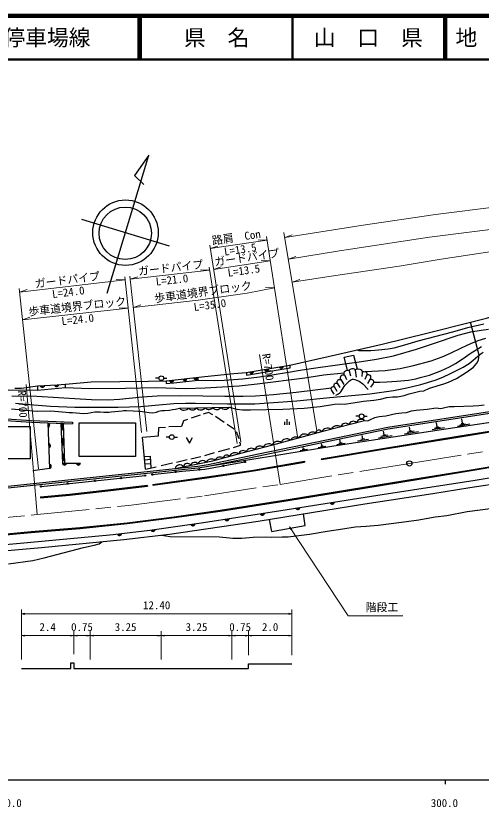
# Model space of a CAD drawing. Units: millimetres at full size, sheet at 1:1000, with parts at other scales. Extents: x 40000 to 680000, y 20000 to 380000.
# Drawn here: x 269604 to 376270, y 198715 to 380000 of the extents above; entities that cross this region are included whole.
import ezdxf
from ezdxf.enums import TextEntityAlignment as Align

# ---------------------------------------------------------------- set-up
doc = ezdxf.new("R2010")
doc.units = ezdxf.units.MM
doc.header["$LTSCALE"] = 1000
doc.linetypes.add('CHAIN', pattern=[18.5, 12, -1.5, 3.5, -1.5])
for name, color, linetype, lineweight in [('M-BGD', 7, 'Continuous', 25), ('M-BMK', 2, 'CHAIN', 13), ('M-BMK-SRVR', 3, 'Continuous', 25), ('M-STR-HTXT', 7, 'Continuous', 13), ('M-STR-STRC', 7, 'Continuous', 25), ('M-TTL', 2, 'Continuous', 140), ('M-TTL-BAND', 7, 'Continuous', 25), ('M-TTL-LINE', 7, 'Continuous', 50)]:
    doc.layers.add(name, color=color, linetype=linetype, lineweight=lineweight)
doc.layers.add('M-TTL-TXT', color=7, linetype='Continuous')
doc.styles.add('ＭＳ ゴシック', font='')
doc.styles.get('ＭＳ ゴシック').set_extended_font_data('MS Gothic')

# ---------------------------------------------------------------- blocks, each defined once
blk = doc.blocks.new('open_arrow')
at = {"color": 0, "linetype": 'Continuous', "lineweight": -2}
blk.add_lwpolyline([(7.5, 1.25), (0, 0), (7.5, -1.25)], dxfattribs=at)

msp = doc.modelspace()

# ---------------------------------------------------------------- hatches: boundary and pattern name
at = {"layer": 'M-BGD'}
for points in [[(326573, 299002, 0.82183), (327549, 299171)], [(329963, 299589, 0.82183), (330939, 299758)], [(323160, 298411, 0.82183), (324136, 298580)], [(278445, 295444, 0.82183), (279434, 295511)], [(304791, 296447, 0.82183), (305776, 296557)], [(307898, 296792, 0.82183), (308883, 296901)], [(310361, 297065, 0.82183), (311346, 297174)], [(275206, 295277, 0.82183), (276195, 295328)], [(276989, 285705, 0.82183), (276952, 286695)], [(280432, 286623), (279932, 286605), (279988, 285106), (280487, 285124)], [(280562, 283126), (280062, 283107), (280118, 281608), (280618, 281627)], [(277159, 281056, 0.82183), (277123, 282046)], [(280693, 279628), (280193, 279610), (280249, 278111), (280749, 278129)], [(280272, 277501, 0.82183), (281262, 277501)], [(283452, 277502, 0.82183), (284443, 277502)], [(277334, 276287, 0.82183), (277297, 277277)], [(341666, 268457, 0.82183), (342645, 268609)], [(333791, 267227, 0.82183), (334770, 267380)], [(317535, 264675, 0.82183), (318513, 264829)], [(325632, 265948, 0.82183), (326611, 266102)], [(309707, 263500, 0.82183), (310688, 263636)], [(292878, 261283, 0.82183), (293862, 261405)], [(300573, 262239, 0.82183), (301554, 262374)]]:
    msp.add_hatch(color=256, dxfattribs=at).paths.add_polyline_path(points)

# ---------------------------------------------------------------- linework, layer by layer
for p, q in [((375783, 302263), (373820, 309801)), ((344924, 297720), (345411, 296696)), ((345975, 298665), (346320, 297523)), ((347381, 298824), (347595, 297258)), ((349002, 298321), (348921, 297353)), ((350060, 297751), (349584, 296653)), ((302402, 296979), (301652, 296979)), ((303502, 296979), (304252, 296979)), ((343244, 295854), (343852, 294839)), ((344071, 296658), (344754, 295522)), ((350777, 296713), (350215, 295768)), ((342590, 295049), (343214, 294000)), ((307157, 290092), (318524, 290329)), ((311853, 288544), (309773, 287851)), ((348300, 288252), (347550, 288252)), ((349400, 288252), (350150, 288252)), ((279930, 286643), (280272, 277501)), ((280432, 286623), (279932, 286605)), ((280432, 286623), (280772, 277501)), ((282610, 286939), (282594, 286539)), ((317321, 286873), (315339, 288188)), ((331282, 286293), (331282, 286989)), ((331816, 286293), (331816, 287621)), ((332349, 286293), (332349, 286989)), ((366155, 285847), (365997, 286855)), ((370827, 286027), (373675, 286507)), ((371386, 286330), (372669, 286570)), ((371646, 286598), (372278, 286707)), ((371962, 286653), (371804, 287661)), ((280487, 285124), (279988, 285106)), ((319685, 285317), (318029, 286392)), ((320774, 283111), (320194, 284709)), ((354013, 284033), (353859, 284882)), ((358703, 284267), (361876, 284796)), ((359272, 284602), (360892, 284896)), ((359673, 284882), (360316, 285003)), ((359995, 284943), (359841, 285792)), ((365020, 285222), (367868, 285701)), ((365579, 285525), (366862, 285765)), ((365840, 285792), (366471, 285902)), ((280562, 283126), (280062, 283107)), ((304799, 283491), (304049, 283491)), ((305899, 283491), (306649, 283491)), ((344008, 282197), (343850, 282908)), ((347930, 282618), (350439, 283036)), ((348664, 283026), (349547, 283184)), ((349105, 283105), (349026, 283871)), ((352721, 283357), (355894, 283885)), ((353290, 283691), (354910, 283986)), ((353691, 283972), (354334, 284093)), ((280618, 281627), (280118, 281608)), ((335548, 280719), (335445, 281141)), ((338910, 281131), (340639, 281452)), ((339495, 281399), (340080, 281515)), ((339788, 281457), (339696, 281958)), ((343202, 281804), (345060, 282141)), ((343645, 282121), (344372, 282273)), ((280693, 279628), (280193, 279610)), ((312933, 279295), (315139, 279958)), ((316069, 280200), (318627, 280895)), ((334786, 280394), (336462, 280735)), ((335241, 280648), (335855, 280790)), ((280749, 278129), (280249, 278111)), ((280272, 277501), (284443, 277502)), ((300455, 278334), (299126, 278219)), ((300516, 277405), (299206, 277291)), ((302905, 276977), (305491, 277583)), ((306413, 277780), (308909, 278359)), ((309720, 278520), (311982, 279047)), ((299305, 276158), (301754, 276699)), ((275377, 272208), (299251, 274671))]:
    msp.add_line(p, q, dxfattribs=at)
for points in [[(269364, 294680), (270500, 294692), (270942, 294737), (274587, 295245), (279043, 295475), (281835, 295732), (286858, 296117), (300016, 296332), (304060, 296367), (312934, 297350), (319591, 298079), (322411, 298282), (332373, 300007), (341189, 301981), (353571, 304794), (364156, 307383), (373812, 309799), (377477, 310754), (390624, 314686), (402612, 318412)], [(311382, 296557), (315173, 296426), (317367, 296510), (321637, 296855), (325475, 297329), (331173, 298210), (335210, 298934), (338913, 299464), (348831, 300834), (352252, 301333), (356184, 302130), (361482, 303655), (365339, 304908), (371019, 306817), (372481, 307224), (373908, 307602), (376261, 308021), (377979, 308237)], [(347693, 303458), (348216, 303312), (350981, 303322), (352755, 303450), (354932, 303749), (356334, 303967), (358780, 304593), (361862, 305544), (369794, 307643), (373246, 308576), (376904, 309428)], [(349654, 298488), (354229, 298773), (355975, 298966), (357709, 299240), (360765, 299879), (364774, 300962), (367353, 301889), (369223, 302685), (371749, 303944), (373910, 304973), (375610, 305623), (377373, 306157)], [(269552, 291255), (271180, 291121), (272788, 290941), (277566, 290551), (283115, 290347), (293073, 290327), (298296, 290491), (302380, 290851), (305810, 291161), (308495, 291284), (310771, 291243), (318126, 291103), (324386, 291079), (333995, 291839), (341615, 292536), (350744, 293388), (356168, 294151), (359203, 294756), (362470, 295556), (365748, 296563), (367493, 297223), (369270, 298049), (372133, 299548), (373512, 300378), (374415, 301093), (375525, 302060), (376251, 302631), (376706, 302920)], [(351591, 296083), (353027, 296085), (354650, 296133), (356947, 296291), (359640, 296556), (361285, 296870), (362296, 297112), (364408, 297710), (367017, 298655), (368997, 299578), (370414, 300361), (371931, 301340), (373966, 302791), (375093, 303521), (376308, 304217)], [(318524, 290329), (320263, 289871), (321597, 289776), (323388, 289738), (330775, 289883), (335675, 290136), (339381, 290511), (342628, 291010), (343938, 291095), (344898, 291058), (346916, 291329), (349315, 291697), (351702, 291968), (353183, 292201), (354649, 292527), (355944, 292723), (357062, 292723), (358592, 293056), (359730, 293370), (362201, 293997), (363142, 294075), (364437, 294702), (367696, 295704), (368755, 296096), (370599, 296880), (372050, 297841), (373154, 298511), (374527, 299511), (375292, 300432), (375625, 301099), (375763, 301824), (375783, 302263)], [(345652, 298825), (344897, 301792), (346972, 302260), (347880, 299103)], [(306114, 275895), (311415, 276430), (313731, 276837), (325312, 279231), (340878, 282458), (354957, 285383), (378232, 288956), (398322, 291835), (413221, 293539), (430810, 295096), (457682, 297345), (469295, 298315), (478460, 299010), (485069, 299414), (494939, 299788), (510691, 299815), (520053, 299532), (536138, 298628), (543486, 297701), (555991, 296177), (562984, 296115)], [(306116, 276298), (311360, 276827), (313656, 277230), (325231, 279623), (340796, 282850), (354886, 285777), (378173, 289351), (398271, 292231), (413180, 293937), (430776, 295494), (457649, 297744), (469264, 298713), (478433, 299409), (485050, 299814), (494931, 300188), (510697, 300215), (520070, 299932), (536174, 299027), (543535, 298098), (556017, 296577), (562987, 296515)], [(322453, 298289), (322453, 297708), (332501, 299371), (332499, 300035)], [(342604, 293321), (341942, 294358), (341916, 294636), (341967, 294866), (342043, 294983), (342181, 295044), (342355, 295085), (342590, 295049), (342574, 295303), (342597, 295467), (342676, 295670), (342742, 295786), (342827, 295836), (342930, 295862), (343067, 295878), (343244, 295854), (343229, 296028), (343281, 296269), (343392, 296488), (343526, 296625), (343667, 296662), (343834, 296688), (344071, 296658), (344053, 296804), (344015, 297139), (344071, 297403), (344205, 297623), (344380, 297735), (344593, 297757), (344924, 297720), (344853, 297873), (344833, 298195), (344944, 298493), (345151, 298707), (345360, 298785), (345556, 298827), (345748, 298823), (345911, 298744), (345975, 298665), (346005, 298854), (346160, 299016), (346435, 299155), (346718, 299204), (346937, 299200), (347121, 299144), (347257, 299050), (347381, 298824), (347466, 298959), (347680, 299084), (348080, 299121), (348419, 299061), (348728, 298884), (348917, 298696), (348968, 298599), (349002, 298321), (349080, 298460), (349263, 298545), (349481, 298538), (349827, 298437), (350045, 298209), (350087, 298090), (350095, 297945), (350060, 297751), (350169, 297808), (350414, 297808), (350710, 297698), (350862, 297470), (350878, 297242), (350870, 296959), (350824, 296798), (350777, 296713), (351043, 296740), (351262, 296698), (351478, 296528), (351593, 296255), (351589, 296013), (351493, 295801), (350877, 294932)], [(280957, 294859), (286475, 294644), (294781, 294679), (301670, 294836), (308498, 294660), (313027, 294758), (320821, 295240), (324922, 295712), (335835, 297069), (340231, 297748), (344833, 298195)], [(314179, 276930), (327551, 279022), (342505, 281461), (367140, 285246), (378945, 286993), (388719, 288436), (400721, 290118), (405581, 290697), (422595, 292169), (437171, 293545), (459182, 295355), (471005, 296210), (483072, 296974), (491362, 297270), (506692, 297451), (513479, 297338), (526100, 296749), (544519, 295319), (562812, 293827)], [(164456, 296178), (162328, 287464), (183859, 281268), (209774, 273838), (228313, 270733), (241674, 269768), (261193, 271599), (300361, 275683), (306116, 276298)], [(274610, 295246), (274610, 294278), (280957, 294859), (280958, 295651)], [(304060, 296367), (304060, 295773), (305793, 295896), (311382, 296557), (311382, 297178)], [(342940, 293111), (343597, 293411), (343858, 293603), (344096, 293880), (345030, 295320), (345609, 295913), (346071, 296345), (346318, 296522), (346603, 296699), (346781, 296768), (347027, 296761), (347305, 296699), (348299, 296314), (349109, 295705), (350396, 294397)], [(252681, 294828), (253043, 294575), (254465, 294210), (256879, 293924), (260493, 293880), (263326, 293996), (267968, 294312), (274610, 294278)], [(268680, 292927), (274416, 292859), (284374, 292242), (286942, 292116), (290841, 292034), (293371, 292155), (298575, 292680), (302005, 292942), (307402, 293038), (317523, 292864), (321702, 292890), (324552, 292971), (328699, 293258), (333851, 293777), (341951, 294794)], [(249751, 290113), (262219, 288711), (262445, 287616), (273178, 286905), (282594, 286539)], [(249796, 290510), (262552, 289076), (262775, 287995), (273199, 287305), (282610, 286939)], [(268607, 289969), (272080, 289669), (273539, 289498), (274542, 289462), (277638, 289477), (278482, 289418), (281161, 289211), (281838, 289142), (282632, 289106), (285144, 288893), (286104, 288976), (286862, 289142), (287715, 289260), (288265, 289288), (288901, 289288), (289745, 289184), (290181, 289174), (291025, 289203), (291451, 289260), (293971, 289537), (294362, 289566), (294781, 289575), (294962, 289575), (296470, 289478), (297760, 289431), (298143, 289407), (300135, 289137), (301013, 289055), (301858, 289221), (302320, 289458), (302675, 289533), (303073, 289565), (303697, 289565), (304798, 289645), (305536, 289778), (306238, 289886), (307157, 290092)], [(349527, 287296), (350291, 287220), (350924, 287528), (351914, 287998), (352871, 288177), (354445, 288355), (356689, 288863), (358068, 289026), (359156, 289155), (360275, 289496), (361379, 289674), (363862, 289869), (365928, 290162), (367032, 290065), (367973, 290259), (368946, 290503), (370066, 290503), (374447, 290650), (375719, 290744), (376946, 290919)], [(314726, 288572), (313736, 289096), (312532, 288756)], [(276950, 286759), (277334, 276287), (273495, 275787)], [(308977, 287551), (308048, 287204), (307594, 285918), (304712, 285855)], [(306116, 276298), (308997, 276909), (314756, 278054), (321523, 279891), (328540, 281747), (340561, 284988), (349527, 287296)], [(256086, 257875), (271458, 259303), (291941, 261167), (300313, 262203), (312611, 263901), (320480, 265138), (330357, 266691), (352563, 270158), (374892, 273665), (387217, 275651), (395593, 276867), (403957, 277960), (409457, 278691), (416723, 279492), (423944, 280214), (435958, 281130), (462062, 283039), (472292, 283832), (485071, 284645), (495424, 284904), (505180, 284895)], [(299305, 276158), (298670, 283468), (302307, 283777), (302375, 285689), (303938, 285796)], [(254463, 256359), (275467, 258217), (294345, 260006), (304850, 261274), (325145, 264197), (349569, 268173), (365173, 270610), (373694, 271933), (381815, 273202), (386028, 273864), (392159, 274748), (397843, 275502), (405329, 276477), (412608, 277350), (418117, 277916), (425044, 278475), (432949, 279111), (445140, 280026), (456336, 280938), (469786, 281949), (474767, 282371), (482595, 282828), (490911, 283144), (505875, 283172)], [(308683, 283400), (309399, 282104), (310115, 283400)], [(319468, 281120), (321132, 281650), (321141, 281978), (320967, 282368)], [(299055, 279039), (300401, 279138), (300580, 276440)], [(300886, 274907), (307702, 275673), (312952, 276151), (322128, 277810)], [(242082, 269404), (261232, 271201), (300403, 275285), (306114, 275895)], [(302998, 261051), (304946, 260746), (316271, 260612), (319309, 260344), (321396, 260368), (323969, 260562), (326772, 260647), (328119, 260599), (330655, 260639), (332053, 260682), (333222, 260781), (336903, 261294), (340941, 261969), (344595, 262504), (347413, 262961), (348673, 263046), (349872, 263059), (352656, 263353), (358013, 264005), (361953, 264570), (365693, 265221), (368382, 265495), (373075, 266453), (380807, 267466)], [(327692, 264612), (328203, 261903), (335962, 263220), (335528, 265887)], [(267957, 254451), (273494, 255208), (276138, 255870), (285120, 258196), (287540, 258752), (288707, 259050), (289340, 259531)], [(270900, 230514), (282227, 230514), (282227, 231756), (282900, 231756), (282900, 230514), (322900, 230514), (322900, 231569), (332900, 231569)]]:
    msp.add_lwpolyline(points, dxfattribs=at)
for points in [[(284157, 286775), (297065, 286775), (297065, 279044), (284157, 279044)], [(258763, 285924), (272878, 285924), (272878, 278531), (258763, 278531)]]:
    msp.add_lwpolyline(points, close=True, dxfattribs=at)
for centre, radius in [((302952, 296979), 550), ((348850, 288252), 550), ((305349, 283491), 550), ((322128, 277810), 150), ((306246, 275509), 150), ((311689, 276036), 150), ((317180, 276915), 150), ((293691, 274098), 150), ((299251, 274671), 150), ((300886, 274907), 150), ((275377, 272208), 150), ((281516, 272842), 150), ((287773, 273487), 150)]:
    msp.add_circle(centre, radius, dxfattribs=at)
for centre, radius, start, end in [((327045, 299183), 505, 200.99533, 358.65352), ((330434, 299770), 505, 200.99533, 358.65352), ((323631, 298592), 505, 200.99533, 358.65352), ((278933, 295575), 505, 195.03991, 352.6981), ((305272, 296599), 505, 197.49535, 355.15354), ((308379, 296944), 505, 197.49535, 355.15354), ((310843, 297217), 505, 197.49535, 355.15354), ((275695, 295400), 505, 194.13351, 351.7917), ((308178, 291135), 1460, 225.62101, 316.77111), ((310131, 290922), 1188, 221.48123, 320.91089), ((312027, 291021), 1291, 221.04841, 321.34371), ((313882, 290949), 1121, 220.94616, 321.44596), ((315690, 290978), 1182, 217.97823, 324.41389), ((317570, 291147), 1257, 223.01579, 319.37633), ((276873, 286196), 505, 283.26928, 80.92747), ((345220, 285465), 1185, 50.59667, 158.27055), ((346967, 286077), 1041, 45.8336, 163.03361), ((348783, 286386), 1175, 50.75199, 158.11522), ((337651, 283471), 1171, 52.23177, 157.94711), ((339072, 284406), 704, 29.42404, 180.75484), ((341081, 283913), 1629, 60.3838, 149.00665), ((343318, 284390), 1713, 62.13182, 146.73539), ((331698, 281734), 1362, 52.87783, 157.30105), ((333879, 281821), 1686, 66.51413, 143.66475), ((335768, 282862), 1318, 52.73696, 157.44191), ((277043, 281547), 505, 283.26928, 80.92747), ((325540, 280221), 1215, 50.45128, 159.1788), ((327565, 280543), 1394, 55.78669, 153.84339), ((329634, 281093), 1419, 55.30592, 154.82313), ((317930, 278639), 747, 36.16325, 174.21128), ((319867, 278419), 1489, 56.73486, 153.63967), ((321729, 279274), 1115, 50.4205, 159.56581), ((323611, 279677), 1258, 50.90439, 158.72569), ((280767, 277599), 505, 191.1786, 348.83679), ((283948, 277599), 505, 191.1709, 348.8291), ((308935, 276579), 899, 31.53937, 171.79485), ((310625, 276729), 978, 41.56087, 160.93191), ((312421, 276948), 1148, 44.49875, 157.99403), ((314489, 276989), 1464, 56.04003, 148.57526), ((316468, 277644), 1289, 56.09017, 154.28435), ((277218, 276778), 505, 283.26928, 80.92747), ((307175, 276059), 1085, 36.65574, 167.2982), ((342140, 268630), 505, 200.04666, 357.70485), ((334265, 267400), 505, 200.04666, 357.70485), ((318009, 264848), 505, 200.09909, 357.75728), ((326107, 266121), 505, 200.1055, 357.76369), ((310184, 263665), 505, 199.03456, 356.69275), ((293358, 261441), 505, 198.22277, 355.88096), ((301050, 262404), 505, 199.03456, 356.69275)]:
    msp.add_arc(centre, radius, start, end, dxfattribs=at)
at = {"layer": 'M-BMK'}
msp.add_lwpolyline([(259669, 264361), (274494, 265741), (295422, 267850), (312858, 270018), (330168, 272672), (359810, 277464), (380662, 280777), (393058, 282650), (405297, 284277), (414842, 285353), (426983, 286413), (460579, 289049), (473450, 290035), (485302, 290756), (499785, 291168), (515472, 290856), (529176, 289934), (562392, 287372)], dxfattribs=at)
at = {"layer": 'M-BMK-SRVR'}
for p, q in [((290504, 316462), (300070, 348076)), ((300070, 348076), (296786, 343458)), ((296786, 343458), (298963, 341393)), ((284653, 333382), (304753, 327300))]:
    msp.add_line(p, q, dxfattribs=at)
for centre, radius in [((294744, 330329), 7500), ((294690, 330180), 6000), ((359810, 277464), 600)]:
    msp.add_circle(centre, radius, dxfattribs=at)
at = {"layer": 'M-STR-HTXT'}
for p, q in [((331061, 330372), (338596, 284925)), ((314161, 326663), (327185, 328603)), ((327185, 328603), (325119, 328706)), ((327048, 329478), (334194, 283628)), ((331248, 329247), (332967, 329852)), ((321199, 282401), (314037, 327442)), ((314161, 326663), (315880, 327267)), ((332074, 324263), (333793, 324867)), ((314924, 321862), (327919, 323888)), ((327919, 323888), (325854, 323990)), ((295835, 319705), (314009, 321717)), ((314009, 321717), (311944, 321819)), ((320345, 282039), (313899, 322405)), ((314924, 321862), (316644, 322467)), ((270452, 316672), (294643, 319523)), ((294643, 319523), (292577, 319626)), ((298444, 284546), (294569, 320203)), ((299618, 284792), (295762, 320382)), ((295835, 319705), (297585, 320229)), ((332950, 318982), (334669, 319586)), ((274766, 276240), (270362, 317512)), ((270452, 316672), (272171, 317276)), ((328888, 317673), (326823, 317775)), ((296545, 313153), (298265, 313758)), ((271122, 310391), (295349, 313024)), ((295349, 313024), (293284, 313126)), ((271122, 310391), (272841, 310995)), ((330168, 272672), (325474, 302426)), ((274494, 265741), (271980, 295519)), ((270900, 232514), (270900, 244014)), ((270900, 243014), (332900, 243014)), ((332900, 233569), (332900, 244014)), ((270900, 232514), (270900, 239014)), ((270900, 238014), (282900, 238014)), ((282900, 233756), (282900, 239014)), ((282900, 233756), (282900, 239014)), ((282900, 238014), (286650, 238014)), ((286650, 232514), (286650, 239014)), ((286650, 232514), (286650, 239014)), ((286650, 238014), (302900, 238014)), ((302900, 232514), (302900, 239014)), ((302900, 232514), (302900, 239014)), ((302900, 238014), (319150, 238014)), ((319150, 232514), (319150, 239014)), ((319150, 232514), (319150, 239014)), ((319150, 238014), (322900, 238014)), ((322900, 233569), (322900, 239014)), ((322900, 233569), (322900, 239014)), ((322900, 238014), (332900, 238014)), ((332900, 233569), (332900, 239014))]:
    msp.add_line(p, q, dxfattribs=at)
for points in [[(331248, 329247), (349193, 332050), (365828, 334467), (380405, 336339), (397878, 338236), (423680, 340617), (444172, 341980)], [(332074, 324263), (343799, 326171), (364411, 329324), (385070, 331891), (401652, 333689), (428166, 336118), (444617, 337157)], [(332950, 318982), (342451, 320404), (357475, 322641), (367107, 324285), (382728, 326624), (390769, 327641), (408194, 329547), (424697, 331000), (436522, 331787), (453428, 332526)], [(296545, 313153), (311416, 314855), (322634, 316481), (328888, 317673)], [(332364, 262919), (345760, 242537), (358284, 242537)]]:
    msp.add_lwpolyline(points, dxfattribs=at)
at = {"layer": 'M-STR-STRC'}
for p, q in [((335761, 277965), (335795, 277768)), ((339624, 278551), (339656, 278353)), ((299741, 272466), (299765, 272268)), ((301006, 272670), (301033, 272472)), ((275262, 269784), (275281, 269585))]:
    msp.add_line(p, q, dxfattribs=at)
for points in [[(339624, 278551), (353762, 280891), (371392, 283757), (380627, 285261), (384147, 285810), (392133, 286977), (398750, 287864), (405657, 288752), (413436, 289581), (427888, 290746), (442775, 291980), (457164, 293097)], [(339656, 278353), (353795, 280694), (371425, 283559), (380659, 285064), (384177, 285612), (392161, 286779), (398776, 287666), (405680, 288554), (413455, 289381), (427905, 290546), (442791, 291781), (457179, 292898)], [(301006, 272670), (313393, 274358), (324058, 275932), (335761, 277965)], [(301033, 272472), (313422, 274160), (324090, 275735), (335795, 277768)], [(254656, 260124), (273118, 261862), (284312, 262784), (295120, 263869), (305915, 265259), (316418, 266730), (332000, 269184), (349400, 271994), (362057, 274065), (373489, 275929), (381660, 277320)], [(254674, 259924), (273136, 261662), (284330, 262585), (295143, 263671), (305942, 265061), (316447, 266533), (332032, 268987), (349432, 271796), (362089, 273868), (373521, 275731), (381691, 277122)], [(275262, 269784), (281894, 270425), (290682, 271380), (299741, 272466)], [(275281, 269585), (281914, 270226), (290705, 271182), (299765, 272268)]]:
    msp.add_lwpolyline(points, dxfattribs=at)
at = {"layer": 'M-TTL'}
msp.add_line((680000, 380000), (40000, 380000), dxfattribs=at)
at = {"layer": 'M-TTL-BAND'}
for p, q in [((40000, 205000), (579000, 205000)), ((368000, 205000), (368000, 204000))]:
    msp.add_line(p, q, dxfattribs=at)
at = {"layer": 'M-TTL-LINE'}
for p, q in [((297750, 380000), (297750, 370000)), ((298250, 380000), (298250, 370000)), ((333000, 380000), (333000, 370000)), ((367750, 380000), (367750, 370000)), ((368250, 380000), (368250, 370000)), ((40000, 370000), (680000, 370000))]:
    msp.add_line(p, q, dxfattribs=at)

# ---------------------------------------------------------------- block references
at = {"layer": 'M-STR-HTXT', "xscale": 100, "yscale": 100}
for p, rotation in [((332364, 262919), 303.3), ((332900, 243014), 180), ((282900, 238014), 180), ((286650, 238014), 180), ((302900, 238014), 180), ((319150, 238014), 180), ((322900, 238014), 180), ((332900, 238014), 180)]:
    msp.add_blockref('open_arrow', p, dxfattribs=dict(at, rotation=rotation))
for p in [(270900, 243014), (270900, 238014), (282900, 238014), (286650, 238014), (302900, 238014), (319150, 238014), (322900, 238014)]:
    msp.add_blockref('open_arrow', p, dxfattribs=at)

# ---------------------------------------------------------------- texts
at = {"layer": 'M-STR-HTXT', "style": 'ＭＳ ゴシック'}
for s, rotation, p in [('路肩\u3000Con', 8.202, (320348, 327815)), ('ガードパイプ', 8.202, (322765, 323204)), ('L=13.5', 8.202, (321256, 325039)), ('ガードパイプ', 6.319, (305239, 320817)), ('L=13.5', 8.202, (322067, 320201)), ('ガードパイプ', 6.992, (281594, 318057)), ('歩車道境界ブロック', 7.677, (312721, 315308)), ('L=21.0', 6.319, (305555, 318055)), ('L=24.0', 6.992, (281808, 315244)), ('歩車道境界ブロック', 6.214, (283838, 311974)), ('L=35.0', 7.677, (314279, 312315)), ('L=24.0', 6.214, (283940, 308968)), ('R=700', 278.492, (325979, 299333)), ('R=700', 273.094, (269714, 290974))]:
    msp.add_text(s, height=1833, rotation=rotation, dxfattribs=at).set_placement(p, align=Align.BOTTOM_CENTER)
for s, p in [('12.40', (298775, 243514)), ('階段工', (349784, 243037)), ('2.4', (275025, 238514)), ('0.75', (282275, 238514)), ('3.25', (292275, 238514)), ('3.25', (308525, 238514)), ('0.75', (318525, 238514)), ('2.0', (326025, 238514))]:
    msp.add_text(s, height=1833, dxfattribs=at).set_placement(p, align=Align.BOTTOM_LEFT)
at = {"layer": 'M-TTL-BAND', "style": 'ＭＳ ゴシック'}
for s, p in [('200.0', (267844, 198195)), ('300.0', (367844, 198195))]:
    msp.add_text(s, height=1833, dxfattribs=at).set_placement(p, align=Align.BOTTOM_CENTER)
at = {"layer": 'M-TTL-TXT', "style": 'ＭＳ ゴシック'}
for s, p in [('一般県道\u3000粭島櫛ヶ浜停車場線', (216734, 375000)), ('地 名', (370380, 375000))]:
    msp.add_text(s, height=3666, dxfattribs=at).set_placement(p, align=Align.MIDDLE_LEFT)
for s, p in [('県\u3000名', (315625, 375000)), ('山\u3000口\u3000県', (350375, 375000))]:
    msp.add_text(s, height=3666, dxfattribs=at).set_placement(p, align=Align.MIDDLE_CENTER)

doc.saveas('drawing.dxf')
